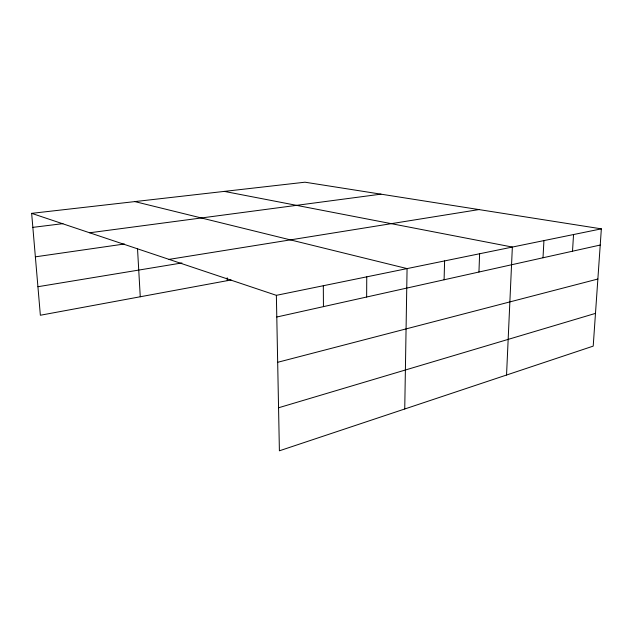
<?xml version="1.0" encoding="UTF-8"?>
<svg xmlns="http://www.w3.org/2000/svg" width="633" height="633" viewBox="0 0 633 633"><rect width="100%" height="100%" fill="white"/><g stroke="black" fill="none" stroke-linecap="round" stroke-linejoin="round"><path stroke-width="0.95" d="M366.642 297.019L366.752 276.843M404.74 408.989L407.074 268.598L134.813 201.595M444.097 279.786L444.603 260.915M478.952 272.024L479.616 253.754M506.542 375.029L512.358 247.06L224.335 191.395M543.011 257.773L543.937 240.595M572.509 251.206L573.545 234.542M31.65 213.353L304.987 182.201L601.35 228.853L593.208 346.116L279.398 450.799L276.368 295.334L31.65 213.353L40.362 315.242L231.061 279.968M278.56 407.771L595.479 313.382M277.673 362.298L597.869 279.026M276.787 317.014L600.226 245.042M276.368 295.334L601.35 228.853M37.925 286.717L181.956 262.948M169.051 259.38L478.936 209.578M35.369 256.84L124.416 243.998M89.641 232.778L380.955 194.157M32.845 227.366L62.952 223.639M137.527 248.904L140.265 296.766M227.192 277.776L227.287 280.664M323.313 285.728L323.447 306.633"/></g></svg>
